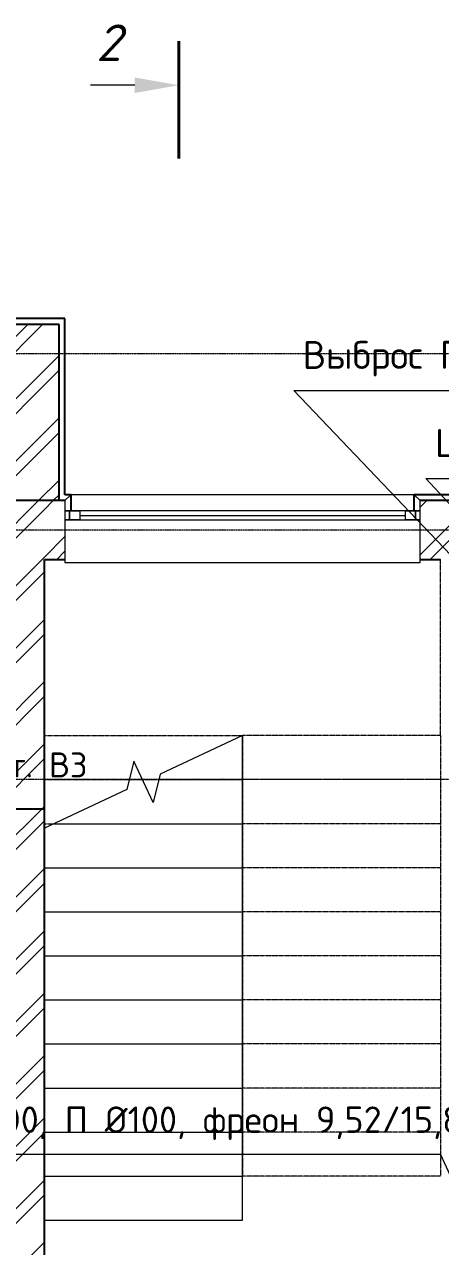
# Model space of a CAD drawing. Header units: millimetres. Extents: x -5016 to 22834, y -6019 to 18943.
# Drawn here: x 9564 to 12400, y 10620 to 18943 of the extents above; entities that cross this region are included whole.
import ezdxf
from ezdxf.enums import TextEntityAlignment as Align

# ---------------------------------------------------------------- set-up
doc = ezdxf.new("R2010")
doc.units = ezdxf.units.MM
doc.linetypes.add('Осевая 12-2-2', pattern=[16, 12, -2, 0, -2])
doc.linetypes.add('Пунктир 2-1_5', pattern=[3.5, 2, -1.5])
for name, color, linetype, lineweight in [('A-GLAZ', 8, 'Continuous', 13), ('A-WALL', 8, 'Continuous', 13), ('A-WALL-PATT', 8, 'Continuous', 13), ('G-ANNO-SYMB', 8, 'Continuous', 13), ('S-GRID', 8, 'Continuous', 13), ('S-STRS', 9, 'Continuous', 13), ('АР_подложка', 8, 'Continuous', 13), ('ОВ_В', 32, 'Continuous', 35), ('ОВ_выноски', 7, 'Continuous', 18), ('ОВ_марки', 7, 'Continuous', 18)]:
    doc.layers.add(name, color=color, linetype=linetype, lineweight=lineweight)
doc.styles.add('GOST', font='isocpeur.ttf', dxfattribs={"width": 0.9})
doc.styles.add('ISOCPEUR_I', font='isocpeui.ttf', dxfattribs={"height": 250})
pattern_1 = [(45, (0, 0), (-212.132, 212.132), []), (45, (0, 100), (-212.132, 212.132), [])]

# ---------------------------------------------------------------- blocks, each defined once
blk = doc.blocks.new('INT 20 Окно Прямоугольник 1ст - Ок-лестница 2420мм-1568873-Этаж 1 - Планировка')
at = {"layer": 'A-GLAZ'}
for p, q in [((-1170, 240), (-1210, 200)), ((-1210, 200), (-1210, 130)), ((1170, 240), (-1170, 240)), ((1210, 200), (1170, 240)), ((1210, 130), (1210, 200)), ((-1210, 130), (-1110, 130)), ((-1180, 130), (-1210, 130)), ((-1210, 130), (-1210, 70)), ((-1180, 70), (-1180, 130)), ((-1110, 130), (-1180, 130)), ((-1180, 130), (-1180, 70)), ((1110, 130), (1210, 130)), ((1180, 130), (1110, 130)), ((1210, 130), (1180, 130)), ((1180, 130), (1180, 70)), ((1180, 70), (1180, 130)), ((1210, 70), (1210, 130)), ((-1210, 70), (-1180, 70)), ((-1110, 70), (-1210, 70)), ((-1210, 70), (-1210, -200)), ((-1180, 70), (-1110, 70)), ((1210, 70), (1110, 70)), ((1110, 70), (1180, 70)), ((1180, 70), (1210, 70)), ((1210, -200), (1210, 70)), ((-1210, -200), (-1210, -220)), ((-1210, -220), (1210, -220)), ((1210, -220), (1210, -200))]:
    blk.add_line(p, q, dxfattribs=at)
blk = doc.blocks.new('INT 20 Откосы окон снаружи Прямоугольник - INT 20 Откосы окон снаружи Прямоугольник-1566588-Этаж 1 - Планировка')
at = {"layer": 'A-WALL', "lineweight": 25}
for p, q in [((-1186.7, 30), (-1186.7, -80)), ((1153.3, -80), (1153.3, 30))]:
    blk.add_line(p, q, dxfattribs=at)
blk = doc.blocks.new('INT 20 Откосы окон снаружи Прямоугольник - INT 20 Откосы окон снаружи Прямоугольник-1566600-Этаж 1 - Планировка')
at = {"layer": 'A-WALL', "lineweight": 25}
for p, q in [((-1186.7, 30), (-1186.7, -80)), ((1153.3, -80), (1153.3, 30))]:
    blk.add_line(p, q, dxfattribs=at)
blk = doc.blocks.new('INT 20 Стекло - Стекло-1566589-Этаж 1 - Планировка')
at = {"layer": 'A-GLAZ'}
for p, q in [((1820, 30), (-400, 30)), ((-400, 30), (-400, -30)), ((-400, 0), (1820, 0)), ((1820, -30), (1820, 30)), ((-400, -30), (1820, -30))]:
    blk.add_line(p, q, dxfattribs=at)
blk = doc.blocks.new('Разрез - Номер спереди-3576-Этаж 1 - Планировка')
at = {"layer": 'G-ANNO-SYMB'}
blk.add_hatch(color=256, dxfattribs=at).paths.add_polyline_path([(2.471, -3), (3, 0), (3.529, -3)])
at = {"layer": 'G-ANNO-SYMB', "lineweight": 40}
blk.add_line((0, 0), (8, 0), dxfattribs=at)
at = {"layer": 'G-ANNO-SYMB'}
blk.add_line((3, -3), (3, -6), dxfattribs=at)
blk = doc.blocks.new('АР_План_1_этажа')
at = {"layer": 'A-WALL-PATT', "lineweight": 9}
h = blk.add_hatch(dxfattribs=at)
h.set_pattern_fill('FP_1', color=256, style=0, pattern_type=2)
h.set_pattern_definition(pattern_1)
h.paths.add_polyline_path([(11968.2, 21172.6), (11968.2, 21572.6), (10668.2, 21572.6), (10668.2, 21172.6), (11468.2, 21172.6)])
h = blk.add_hatch(dxfattribs=at)
h.set_pattern_fill('FP_1', color=256, style=0, pattern_type=2)
h.set_pattern_definition(pattern_1)
h.paths.add_polyline_path([(11468.2, 20372.6), (11968.2, 20372.6), (11968.2, 21172.6), (11468.2, 21172.6), (11468.2, 20797.9)])
h = blk.add_hatch(dxfattribs=at)
h.set_pattern_fill('FP_1', color=256, style=0, pattern_type=2)
h.set_pattern_definition(pattern_1)
h.paths.add_polyline_path([(11868.2, 18672.6), (11868.2, 20372.6), (11468.2, 20372.6), (11468.2, 18672.6), (11680.5, 18672.6)])
h = blk.add_hatch(dxfattribs=at)
h.set_pattern_fill('FP_1', color=256, style=0, pattern_type=2)
h.set_pattern_definition(pattern_1)
h.paths.add_polyline_path([(14929.8, 19972.6), (14968.2, 19972.6), (14968.2, 20372.6), (14428.2, 20372.6), (14428.2, 19972.6), (14568.2, 19972.6)])
h.paths.add_polyline_path([(11868.2, 19972.6), (12008.2, 19972.6), (12008.2, 20372.6), (11868.2, 20372.6), (11868.2, 20242.6)])
h = blk.add_hatch(dxfattribs=at)
h.set_pattern_fill('FP_1', color=256, style=0, pattern_type=2)
h.set_pattern_definition(pattern_1)
h.paths.add_polyline_path([(11868.2, 18272.6), (11868.2, 18672.6), (9918.2, 18672.6), (9918.2, 18272.6), (11680.5, 18272.6)])
h.paths.add_polyline_path([(3918.2, 18272.6), (3918.2, 18672.6), (1968.2, 18672.6), (1968.2, 18272.6), (3376.8, 18272.6)])
h = blk.add_hatch(dxfattribs=at)
h.set_pattern_fill('FP_1', color=256, style=0, pattern_type=2)
h.set_pattern_definition(pattern_1)
h.paths.add_polyline_path([(11568.2, 5972.6), (11868.2, 5972.6), (11868.2, 7372.6), (11568.2, 7372.6)])
h.paths.add_polyline_path([(11680.5, 8272.6), (11868.2, 8272.6), (11868.2, 9572.6), (11568.2, 9572.6), (11568.2, 8272.6)])
h.paths.add_polyline_path([(11568.2, 10272.6), (11868.2, 10272.6), (11868.2, 10822.6), (11568.2, 10822.6)])
h.paths.add_polyline_path([(11868.2, 11122.6), (11868.2, 11322.6), (11568.2, 11322.6), (11568.2, 11122.6)])
h.paths.add_polyline_path([(11568.2, 12822.6), (11868.2, 12822.6), (11868.2, 18272.6), (11568.2, 18272.6), (11568.2, 12924.3)])
at = {"layer": 'A-WALL', "lineweight": 25}
for p, q in [((12008.2, 21612.6), (10628.2, 21612.6)), ((11968.2, 21572.6), (10668.2, 21572.6)), ((11968.2, 20372.6), (11968.2, 21572.6)), ((12008.2, 20412.6), (12008.2, 21612.6)), ((12048.2, 20412.6), (12008.2, 20412.6)), ((15008.2, 20412.6), (14388.2, 20412.6)), ((12008.2, 20372.6), (11468.2, 20372.6)), ((14968.2, 20372.6), (14428.2, 20372.6)), ((11868.2, 19972.6), (12008.2, 19972.6)), ((11868.2, 12822.6), (11868.2, 19972.6)), ((14428.2, 19972.6), (14568.2, 19972.6)), ((11868.2, 18272.6), (11568.2, 18272.6))]:
    blk.add_line(p, q, dxfattribs=at)
at = {"layer": 'G-ANNO-SYMB', "linetype": 'Пунктир 2-1_5'}
blk.add_line((12783.1, 23501.7), (12783.1, 23251.9), dxfattribs=at)
at = {"layer": 'S-GRID', "color": 251, "linetype": 'Осевая 12-2-2', "true_color": 0x646464}
for p, q in [((23375.6, 21372.6), (-1176.1, 21372.6)), ((23375.6, 20172.6), (-1176.1, 20172.6)), ((23375.6, 18472.6), (-1176.1, 18472.6))]:
    blk.add_line(p, q, dxfattribs=at)
at = {"layer": 'S-STRS', "linetype": 'Пунктир 2-1_5'}
for p, q in [((11868.2, 19972.6), (11868.2, 18772.6)), ((12008.2, 19972.6), (11868.2, 19972.6)), ((14568.2, 19972.6), (14428.2, 19972.6)), ((14568.2, 18772.6), (14568.2, 19972.6)), ((11868.2, 18772.6), (13218.2, 18772.6)), ((11868.2, 18580.1), (11868.2, 18772.6)), ((14568.2, 18772.6), (13218.2, 18772.6)), ((13218.2, 18772.6), (13218.2, 15772.6)), ((14568.2, 18772.6), (14568.2, 15772.6)), ((11868.2, 18472.6), (12446.3, 18472.6)), ((12536.3, 18472.6), (12647.2, 18472.6)), ((14568.2, 18472.6), (13218.2, 18472.6)), ((11868.2, 18172.6), (11931.5, 18172.6)), ((14568.2, 18172.6), (13218.2, 18172.6)), ((14568.2, 17872.6), (13218.2, 17872.6)), ((14568.2, 17572.6), (13218.2, 17572.6)), ((14568.2, 17272.6), (13218.2, 17272.6)), ((14568.2, 16972.6), (13218.2, 16972.6)), ((14568.2, 16672.6), (13218.2, 16672.6)), ((14568.2, 16372.6), (13218.2, 16372.6)), ((14568.2, 16072.6), (13218.2, 16072.6)), ((14568.2, 15772.6), (13218.2, 15772.6))]:
    blk.add_line(p, q, dxfattribs=at)
at = {"layer": 'S-STRS'}
for p, q in [((13218.2, 18772.6), (12656.5, 18510.7)), ((13218.2, 18472.6), (13218.2, 18772.6)), ((12477.2, 18599.5), (12429.9, 18405.1)), ((12609.2, 18316.3), (12477.2, 18599.5)), ((12656.5, 18510.7), (12609.2, 18316.3)), ((12429.9, 18405.1), (11868.2, 18143.1)), ((12446.3, 18472.6), (12536.3, 18472.6)), ((12647.2, 18472.6), (13218.2, 18472.6)), ((13218.2, 18172.6), (13218.2, 18472.6)), ((11931.5, 18172.6), (13218.2, 18172.6)), ((13218.2, 17872.6), (13218.2, 18172.6)), ((11868.2, 17872.6), (13218.2, 17872.6)), ((13218.2, 17572.6), (13218.2, 17872.6)), ((11868.2, 17572.6), (13218.2, 17572.6)), ((13218.2, 17272.6), (13218.2, 17572.6)), ((11868.2, 17272.6), (13218.2, 17272.6)), ((13218.2, 16972.6), (13218.2, 17272.6)), ((11868.2, 16972.6), (13218.2, 16972.6)), ((13218.2, 16672.6), (13218.2, 16972.6)), ((11868.2, 16672.6), (13218.2, 16672.6)), ((13218.2, 16372.6), (13218.2, 16672.6)), ((11868.2, 16372.6), (13218.2, 16372.6)), ((13218.2, 16072.6), (13218.2, 16372.6)), ((11868.2, 16072.6), (13218.2, 16072.6)), ((13218.2, 15772.6), (13218.2, 16072.6)), ((11868.2, 15772.6), (13218.2, 15772.6)), ((13218.2, 15472.6), (13218.2, 15772.6)), ((11868.2, 15472.6), (13218.2, 15472.6))]:
    blk.add_line(p, q, dxfattribs=at)
at = {"layer": 'A-GLAZ'}
for name, p in [('INT 20 Окно Прямоугольник 1ст - Ок-лестница 2420мм-1568873-Этаж 1 - Планировка', (13218.2, 20172.6)), ('INT 20 Стекло - Стекло-1566589-Этаж 1 - Планировка', (12508.2, 20272.6))]:
    blk.add_blockref(name, p, dxfattribs=at)
at = {"layer": 'A-WALL', "lineweight": 25}
for name in ['INT 20 Откосы окон снаружи Прямоугольник - INT 20 Откосы окон снаружи Прямоугольник-1566588-Этаж 1 - Планировка', 'INT 20 Откосы окон снаружи Прямоугольник - INT 20 Откосы окон снаружи Прямоугольник-1566600-Этаж 1 - Планировка']:
    blk.add_blockref(name, (13234.9, 20382.6), dxfattribs=at)
at = {"layer": 'G-ANNO-SYMB', "xscale": 99.99999999999993, "yscale": 99.99999999999993, "zscale": 99.99999999999993, "rotation": 269.9999999999987}
blk.add_blockref('Разрез - Номер спереди-3576-Этаж 1 - Планировка', (12783.1, 23501.7), dxfattribs=at)
at = {"layer": 'G-ANNO-SYMB', "insert": (12219.7, 23615.8), "char_height": 250, "width": 224.472, "attachment_point": 1, "style": 'ISOCPEUR_I', "bg_fill": 3, "box_fill_scale": 0, "bg_fill_color": 256, "bg_fill_true_color": 3254780160, "bg_fill_transparency": 256}
blk.add_mtext('\\fISOCPEUR|b0|i1|c204|p34|;2', dxfattribs=at)

msp = doc.modelspace()

# ---------------------------------------------------------------- block references
at = {"layer": 'АР_подложка'}
msp.add_blockref('АР_План_1_этажа', (-2168, -4673), dxfattribs=at)

# ---------------------------------------------------------------- next in the draw order: linework, layer by layer
at = {"layer": 'ОВ_выноски'}
for points in [[(15360, 12300), (11400, 16450)], [(11400, 16450), (16703.2, 16450)], [(15050, 12900), (12300, 15850)], [(12300, 15850), (19134.6, 15850)], [(6030.4, 11250), (12400, 11250)], [(13300, 9300), (12400, 11250)]]:
    msp.add_lwpolyline(points, dxfattribs=at)

# ---------------------------------------------------------------- next in the draw order: texts
at = {"layer": 'ОВ_В', "style": 'GOST'}
msp.add_text('Ст. ВЗ', height=170, dxfattribs=at).set_placement((9340, 13900), align=Align.MIDDLE_LEFT)
at = {"layer": 'ОВ_марки', "style": 'GOST'}
for s, height, p in [('Выброс П1 Ø250 — в Ш-2, оголовок выше кровли', 190, (11460, 16540)), ('Ш-2: Дг, Дп, выброс П1, вытяжка В2 — врезки по заданию АР', 190, (12360, 15940)), ('Ш-1 (2 этаж): стояки П, В Ø200, П Ø100, фреон 9,52/15,88', 180, (6090.4, 11340))]:
    msp.add_text(s, height=height, dxfattribs=at).set_placement(p, align=Align.BOTTOM_LEFT)

doc.saveas('drawing.dxf')
